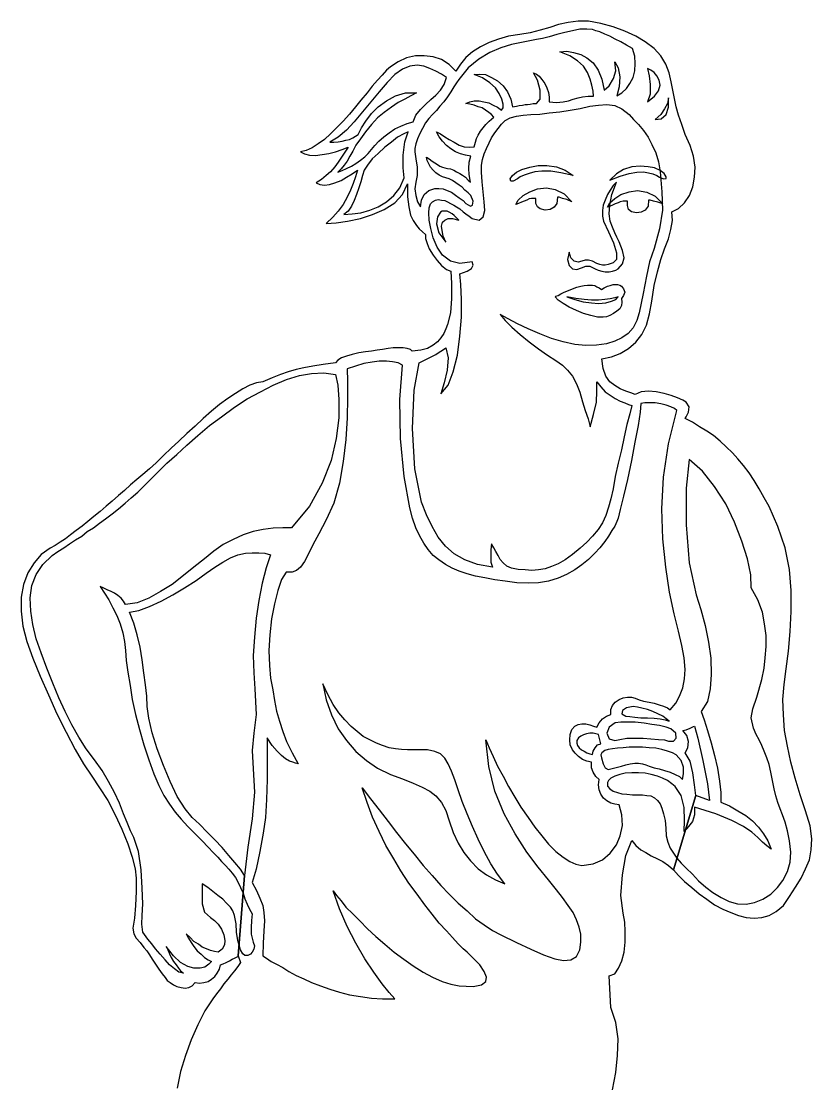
# Model space of a CAD drawing. Header units: millimetres. Extents: x 0 to 626, y 0 to 1796.
# Drawn here: x 0 to 626, y 956 to 1796 of the extents above; entities that cross this region are included whole.
import ezdxf

# ---------------------------------------------------------------- set-up
doc = ezdxf.new("R2010")
doc.units = ezdxf.units.MM
doc.header["$MEASUREMENT"] = 0

# ---------------------------------------------------------------- blocks, each defined once
blk = doc.blocks.new('pers39')
for points in [[(299.68, 950.9), (302.32, 964.52), (303.64, 978.14), (304.08, 991.32), (302.32, 1004.07), (298.36, 1015.93), (297.05, 1040.98), (301.44, 1042.74), (304.52, 1047.13), (307.15, 1052.84), (308.91, 1059.87), (309.79, 1067.78), (309.79, 1076.13), (309.35, 1083.6), (308.03, 1090.63), (306.27, 1104.69), (307.59, 1120.95), (310.23, 1136.33), (315.06, 1148.2), (318.14, 1144.24), (322.09, 1140.73), (326.05, 1138.53), (330.44, 1135.89), (335.28, 1133.7), (339.67, 1131.5), (344.06, 1128.42), (348.02, 1124.91), (365.59, 1183.79), (364.72, 1192.14), (363.4, 1201.81), (361.2, 1211.03), (357.25, 1217.62), (359.44, 1221.58), (359.88, 1226.41), (358.56, 1231.25), (355.49, 1235.2), (358.12, 1235.64), (361.2, 1236.96), (363.84, 1238.28), (364.72, 1238.72), (367.35, 1229.05), (371.31, 1211.47), (374.82, 1193.02), (376.58, 1179.83), (365.59, 1183.79), (348.02, 1124.91), (351.97, 1120.51), (356.81, 1115.68), (362.52, 1110.85), (368.23, 1106.01), (374.38, 1101.62), (380.54, 1097.22), (387.13, 1093.71), (393.28, 1091.07), (399.43, 1088.88), (405.58, 1087.12), (411.73, 1086.68), (417.89, 1087.12), (423.6, 1088.88), (429.31, 1091.95), (435.02, 1096.78), (439.86, 1103.82), (444.69, 1111.29), (449.08, 1118.32), (452.6, 1125.79), (455.68, 1132.82), (456.99, 1140.73), (457.43, 1149.51), (456.11, 1159.62), (452.6, 1171.49), (448.21, 1184.23), (444.25, 1197.41), (440.74, 1210.15), (438.1, 1222.9), (435.9, 1235.2), (435.02, 1247.5), (434.58, 1259.81), (435.46, 1271.67), (437.22, 1283.98), (438.98, 1298.04), (440.3, 1313.42), (441.17, 1329.24), (441.17, 1345.93), (439.86, 1362.63), (436.34, 1379.77), (430.63, 1396.47), (427.11, 1404.38), (423.6, 1412.29), (419.64, 1419.32), (415.69, 1426.35), (411.73, 1432.94), (407.78, 1439.09), (403.38, 1444.8), (398.99, 1450.08), (394.6, 1454.91), (389.76, 1459.74), (384.93, 1464.14), (379.66, 1468.53), (374.38, 1472.05), (368.67, 1475.56), (362.96, 1479.08), (357.25, 1482.15), (358.12, 1483.47), (359.88, 1486.99), (360.32, 1491.38), (358.12, 1494.9), (355.49, 1496.65), (351.09, 1498.41), (346.26, 1500.17), (340.55, 1501.93), (334.4, 1503.25), (328.24, 1503.69), (322.53, 1503.25), (317.7, 1501.05), (314.18, 1502.37), (310.23, 1503.69), (305.83, 1505.44), (301.44, 1508.08), (297.49, 1511.16), (294.41, 1515.55), (292.21, 1521.7), (291.33, 1529.17), (298.8, 1530.93), (305.83, 1533.57), (312.43, 1537.52), (318.14, 1542.35), (322.97, 1548.51), (326.49, 1555.98), (329.12, 1564.76), (330.88, 1574.87), (332.64, 1587.17), (335.28, 1598.16), (337.91, 1607.83), (340.99, 1616.18), (344.06, 1624.09), (345.82, 1631.56), (347.14, 1638.59), (346.7, 1645.62), (351.97, 1648.25), (356.81, 1652.65), (360.76, 1658.36), (363.4, 1665.39), (364.72, 1672.86), (365.16, 1680.77), (363.84, 1689.56), (361.2, 1697.91), (357.25, 1706.7), (354.61, 1714.61), (351.97, 1722.08), (350.22, 1728.67), (348.9, 1735.26), (347.58, 1741.85), (346.26, 1748.44), (344.5, 1755.47), (341.87, 1762.5), (337.91, 1769.09), (332.64, 1774.81), (325.61, 1780.08), (318.14, 1784.47), (309.35, 1788.43), (300.12, 1791.94), (290.45, 1794.58), (280.79, 1796.34), (272.44, 1796.34), (264.53, 1795.46), (257.06, 1793.7), (250.03, 1791.5), (242.56, 1789.31), (234.65, 1787.11), (226.3, 1785.79), (217.51, 1784.47), (209.6, 1782.28), (202.13, 1779.64), (195.1, 1776.12), (188.95, 1772.17), (183.68, 1767.77), (179.28, 1762.5), (175.77, 1756.79), (170.49, 1762.06), (164.34, 1766.02), (157.75, 1768.21), (150.72, 1769.09), (143.69, 1769.09), (136.66, 1767.34), (130.07, 1764.26), (123.92, 1760.3), (120.84, 1757.67), (117.32, 1753.71), (113.81, 1749.76), (109.41, 1744.92), (105.46, 1739.65), (100.63, 1733.94), (96.23, 1728.67), (91.4, 1722.95), (86.57, 1717.24), (81.29, 1711.97), (76.46, 1707.14), (71.62, 1702.74), (66.79, 1699.23), (61.96, 1696.15), (57.12, 1693.95), (52.73, 1693.07), (55.81, 1691.32), (59.76, 1690.44), (64.59, 1690), (69.87, 1690.88), (75.14, 1691.76), (80.41, 1693.07), (85.69, 1694.83), (90.52, 1696.59), (87.88, 1692.63), (85.25, 1688.68), (82.61, 1684.72), (79.97, 1681.21), (76.46, 1677.25), (72.94, 1674.18), (69.43, 1671.1), (65.03, 1668.47), (68.11, 1667.15), (71.62, 1666.71), (75.58, 1667.15), (79.97, 1668.47), (84.81, 1670.22), (89.2, 1672.86), (93.6, 1675.5), (97.99, 1678.57), (96.23, 1673.3), (94.47, 1668.03), (92.28, 1662.75), (89.64, 1657.04), (86.57, 1651.33), (82.61, 1646.06), (78.22, 1641.22), (72.94, 1636.39), (80.85, 1636.83), (90.08, 1638.15), (100.19, 1640.34), (109.85, 1643.42), (119.08, 1647.37), (127.43, 1652.65), (133.58, 1659.24), (137.54, 1667.59), (137.54, 1657.48), (138.42, 1649.57), (139.73, 1642.98), (141.93, 1638.59), (144.57, 1634.63), (146.77, 1631.99), (149.4, 1629.8), (151.6, 1627.6), (151.6, 1624.52), (152.92, 1620.57), (154.67, 1616.18), (157.75, 1611.34), (160.83, 1606.95), (164.34, 1602.99), (168.3, 1599.92), (171.81, 1598.6), (172.25, 1588.93), (172.25, 1577.07), (171.37, 1565.64), (169.18, 1556.42), (167.86, 1552.9), (166.1, 1549.38), (163.9, 1545.87), (161.27, 1542.79), (157.75, 1540.16), (153.36, 1537.52), (148.08, 1536.2), (141.05, 1535.32), (139.73, 1536.64), (137.1, 1537.52), (134.02, 1537.96), (130.51, 1537.96), (126.11, 1537.96), (122.16, 1537.52), (117.76, 1536.64), (113.37, 1536.2), (108.98, 1535.32), (104.14, 1534.88), (98.87, 1534), (93.6, 1532.69), (89.2, 1531.37), (85.25, 1530.05), (82.17, 1528.29), (80.41, 1526.1), (70.75, 1524.78), (62.4, 1523.46), (55.37, 1522.14), (49.21, 1520.82), (43.06, 1519.06), (36.91, 1516.87), (30.32, 1514.23), (22.85, 1511.16), (18.02, 1510.28), (12.74, 1508.52), (7.03, 1505.44), (1.32, 1501.93), (-4.83, 1497.97), (-11.42, 1493.14), (-17.58, 1487.87), (-24.17, 1482.15), (-30.76, 1476), (-37.35, 1470.29), (-43.5, 1464.14), (-49.65, 1458.43), (-55.81, 1452.71), (-61.52, 1447), (-66.79, 1442.17), (-72.06, 1437.77), (-76.9, 1433.82), (-81.73, 1429.42), (-86.57, 1425.03), (-91.4, 1421.07), (-96.23, 1416.68), (-101.07, 1412.73), (-105.9, 1408.33), (-110.73, 1404.38), (-115.57, 1400.42), (-119.96, 1396.91), (-124.79, 1393.39), (-129.19, 1389.88), (-133.14, 1386.8), (-137.54, 1384.16), (-141.49, 1381.53), (-145.45, 1379.33), (-152.48, 1374.5), (-158.19, 1367.91), (-163.02, 1360), (-166.54, 1350.77), (-168.3, 1340.66), (-168.3, 1329.68), (-166.98, 1317.81), (-163.9, 1305.51), (-159.07, 1292.33), (-153.36, 1278.26), (-146.77, 1263.32), (-140.17, 1248.38), (-132.7, 1233.88), (-125.67, 1220.26), (-119.08, 1208.84), (-112.49, 1199.17), (-106.34, 1189.94), (-99.75, 1179.83), (-94.04, 1168.41), (-88.76, 1156.99), (-83.93, 1145.56), (-80.41, 1135.01), (-78.22, 1125.79), (-77.34, 1118.32), (-77.34, 1107.77), (-77.78, 1096.78), (-78.66, 1086.68), (-79.97, 1078.77), (-79.1, 1074.37), (-77.34, 1070.86), (-74.26, 1067.34), (-71.19, 1063.39), (-68.99, 1060.75), (-66.79, 1057.68), (-64.59, 1054.16), (-61.96, 1050.21), (-59.32, 1046.25), (-56.68, 1042.74), (-54.49, 1039.66), (-52.73, 1037.46), (-50.53, 1035.71), (-47.9, 1033.95), (-45.26, 1032.63), (-41.74, 1031.75), (-38.67, 1031.31), (-35.59, 1031.75), (-32.96, 1033.07), (-30.76, 1035.71), (-27.24, 1035.27), (-23.73, 1035.71), (-20.21, 1036.58), (-17.58, 1038.34), (-14.94, 1040.54), (-13.18, 1043.18), (-11.42, 1046.25), (-10.55, 1049.77), (-8.35, 1050.65), (-6.15, 1051.52), (-3.52, 1052.84), (-1.32, 1054.16), (0.44, 1055.04), (2.2, 1055.92), (3.08, 1056.36), (3.52, 1056.8), (8.35, 1120.51), (5.27, 1125.35), (0.88, 1130.62), (-3.95, 1136.33), (-9.23, 1142.48), (-14.94, 1148.64), (-21.09, 1154.79), (-27.24, 1160.94), (-32.96, 1166.21), (-38.67, 1173.24), (-44.82, 1182.91), (-50.53, 1194.77), (-55.81, 1207.52), (-60.64, 1220.7), (-64.59, 1233.44), (-67.23, 1244.87), (-68.55, 1254.1), (-68.99, 1262.45), (-69.87, 1271.23), (-71.19, 1280.9), (-72.5, 1291.01), (-74.26, 1301.11), (-76.46, 1310.78), (-79.1, 1320.01), (-82.61, 1328.8), (-75.14, 1330.12), (-66.79, 1333.19), (-57.56, 1337.59), (-48.34, 1342.42), (-39.11, 1348.13), (-29.88, 1353.84), (-21.97, 1359.56), (-14.94, 1364.39), (-8.79, 1368.34), (-2.64, 1371.86), (3.08, 1374.06), (9.23, 1375.38), (14.5, 1375.81), (19.77, 1375.81), (24.61, 1375.38), (29, 1374.06), (25.49, 1363.95), (22.41, 1351.65), (19.77, 1338.02), (17.58, 1323.96), (16.26, 1309.02), (15.38, 1294.52), (15.82, 1280.9), (16.7, 1268.16), (17.58, 1247.94), (15.82, 1233), (14.5, 1219.38), (15.38, 1204.88), (16.26, 1186.43), (14.5, 1165.33), (10.99, 1142.92), (8.35, 1120.51), (3.52, 1056.8), (5.27, 1051.52), (3.08, 1048.45), (0.44, 1044.93), (-2.2, 1041.86), (-4.83, 1038.34), (-7.91, 1034.83), (-10.55, 1030.87), (-13.62, 1026.92), (-16.7, 1022.96), (-22.85, 1013.3), (-28.56, 1002.31), (-33.84, 990.45), (-38.23, 978.14), (-42.18, 965.4), (-44.82, 952.22)], [(315.5, 1774.81), (310.67, 1777.44), (306.27, 1780.08), (301.88, 1782.28), (297.49, 1784.47), (293.53, 1786.23), (289.58, 1787.99), (286.5, 1788.87), (283.86, 1789.75), (279.47, 1790.18), (273.76, 1790.18), (268.04, 1788.87), (261.89, 1787.55), (255.74, 1785.79), (249.59, 1784.03), (244.32, 1782.71), (239.48, 1781.84), (234.21, 1780.96), (227.62, 1779.64), (219.71, 1777.88), (211.36, 1775.24), (202.57, 1771.73), (193.78, 1766.46), (185.43, 1759.43), (177.96, 1750.2), (176.21, 1747.56), (174.01, 1744.49), (171.81, 1740.53), (169.18, 1736.58), (166.1, 1732.62), (163.02, 1729.11), (160.39, 1725.59), (157.31, 1722.51), (154.24, 1719.44), (151.6, 1715.92), (149.4, 1711.53), (147.2, 1707.57), (145.45, 1703.18), (144.13, 1699.23), (143.25, 1695.71), (143.25, 1693.07), (144.13, 1687.36), (145.01, 1680.77), (145.01, 1674.18), (144.13, 1668.91), (143.25, 1663.63), (144.13, 1658.36), (145.45, 1653.53), (147.64, 1649.57), (148.52, 1654.84), (150.72, 1659.24), (154.24, 1662.31), (159.07, 1664.07), (162.14, 1664.07), (165.66, 1663.63), (168.74, 1662.31), (172.25, 1661), (175.33, 1658.8), (178.4, 1656.6), (181.48, 1654.41), (183.68, 1652.21), (187.19, 1650.01), (188.95, 1650.89), (189.39, 1653.97), (187.63, 1658.36), (185.43, 1660.56), (182.8, 1662.75), (180.6, 1664.95), (178.4, 1666.71), (175.77, 1668.47), (173.13, 1670.22), (170.49, 1671.54), (167.86, 1672.42), (165.22, 1673.3), (162.58, 1674.62), (159.95, 1676.38), (157.75, 1678.57), (155.55, 1680.77), (154.24, 1683.41), (152.92, 1686.04), (152.48, 1688.68), (154.67, 1687.36), (156.87, 1685.6), (159.07, 1684.29), (161.27, 1682.97), (163.02, 1681.65), (165.22, 1680.77), (166.98, 1680.33), (169.18, 1679.89), (171.37, 1679.45), (174.01, 1678.57), (176.21, 1677.25), (178.84, 1675.94), (181.04, 1674.62), (183.24, 1672.86), (185.43, 1670.66), (187.19, 1668.91), (186.31, 1675.06), (185.87, 1679.89), (186.31, 1684.72), (187.63, 1689.56), (183.24, 1690.44), (179.28, 1691.32), (175.33, 1693.07), (171.81, 1695.27), (168.3, 1697.91), (165.22, 1701.42), (162.58, 1704.94), (160.39, 1708.89), (163.46, 1707.14), (166.98, 1704.94), (170.49, 1702.74), (174.45, 1700.54), (178.4, 1698.35), (182.36, 1697.03), (186.31, 1696.59), (190.27, 1697.03), (191.15, 1700.54), (192.03, 1703.62), (193.34, 1706.26), (195.1, 1709.33), (197.3, 1711.97), (199.5, 1714.61), (202.13, 1717.24), (205.65, 1720.32), (203.89, 1722.51), (201.69, 1724.27), (199.06, 1726.03), (196.42, 1727.79), (193.34, 1728.67), (190.27, 1729.98), (186.75, 1730.86), (183.68, 1731.3), (186.75, 1732.62), (190.27, 1733.5), (194.22, 1733.5), (197.74, 1732.62), (201.69, 1731.74), (205.21, 1729.98), (208.72, 1728.23), (211.8, 1726.03), (213.12, 1727.79), (213.12, 1730.86), (212.24, 1734.82), (210.04, 1739.21), (206.97, 1743.61), (202.57, 1747.56), (196.86, 1751.52), (190.27, 1754.15), (194.22, 1754.59), (199.06, 1754.15), (203.89, 1751.96), (208.72, 1749.32), (213.12, 1745.36), (216.63, 1740.53), (219.27, 1734.82), (220.59, 1728.67), (223.66, 1729.11), (225.86, 1729.55), (228.5, 1729.98), (230.69, 1730.42), (232.45, 1730.42), (234.65, 1730.86), (236.85, 1731.3), (239.48, 1731.3), (242.56, 1734.82), (242.56, 1741.85), (240.36, 1749.76), (237.29, 1755.47), (239.48, 1754.59), (241.68, 1752.83), (243.88, 1750.2), (246.07, 1747.12), (247.83, 1743.61), (249.15, 1740.09), (249.59, 1736.14), (249.59, 1732.62), (255.3, 1732.18), (260.57, 1732.62), (264.97, 1733.5), (268.48, 1734.82), (272.44, 1735.7), (275.95, 1736.58), (280.35, 1737.02), (284.74, 1737.02), (284.3, 1740.97), (283.42, 1745.8), (282.11, 1750.64), (279.91, 1755.91), (276.83, 1760.74), (272, 1765.14), (265.85, 1769.09), (257.94, 1772.17), (263.65, 1772.61), (268.92, 1771.73), (274.64, 1769.97), (279.47, 1767.34), (284.3, 1763.38), (288.26, 1757.67), (291.33, 1750.64), (293.09, 1741.85), (297.05, 1745.36), (300.56, 1751.08), (302.32, 1757.23), (301.44, 1764.26), (304.08, 1759.43), (305.39, 1752.4), (304.96, 1744.49), (303.2, 1737.45), (307.15, 1739.65), (310.67, 1743.17), (313.3, 1747.12), (315.94, 1751.96), (317.26, 1757.23), (317.7, 1762.94), (317.26, 1768.65), (315.5, 1774.81), (315.5, 1774.81)], [(168.3, 1751.96), (164.34, 1754.59), (159.95, 1756.79), (155.11, 1758.99), (150.28, 1760.74), (145.01, 1761.62), (139.3, 1760.74), (133.58, 1758.55), (127.43, 1754.15), (121.28, 1748), (115.13, 1740.53), (108.54, 1732.62), (101.94, 1724.71), (95.35, 1716.8), (89.2, 1710.21), (82.61, 1704.5), (76.02, 1700.54), (79.1, 1700.54), (82.61, 1700.98), (85.69, 1701.42), (88.76, 1702.3), (91.4, 1702.74), (94.04, 1704.06), (96.23, 1705.38), (98.43, 1706.7), (101.07, 1711.97), (104.58, 1717.24), (108.98, 1723.39), (114.25, 1728.67), (120.84, 1733.5), (127.87, 1737.45), (135.78, 1739.65), (144.57, 1739.65), (140.17, 1737.45), (135.34, 1734.82), (130.07, 1732.18), (124.79, 1728.23), (119.08, 1724.27), (113.81, 1719.88), (108.98, 1714.61), (104.14, 1708.89), (100.19, 1703.18), (96.67, 1698.35), (94.04, 1693.51), (91.84, 1689.56), (89.64, 1685.6), (87.44, 1682.53), (84.81, 1679.45), (82.17, 1676.82), (85.69, 1678.13), (89.2, 1679.89), (93.16, 1681.65), (96.67, 1683.85), (100.19, 1686.48), (103.7, 1689.12), (106.34, 1691.76), (108.98, 1694.83), (111.61, 1697.91), (114.69, 1701.42), (118.64, 1704.94), (123.04, 1708.01), (127.43, 1711.09), (132.26, 1713.29), (137.1, 1715.48), (141.93, 1716.8), (144.13, 1722.08), (147.64, 1726.47), (151.6, 1730.42), (155.99, 1734.38), (159.95, 1737.89), (163.46, 1741.85), (166.54, 1746.24), (168.3, 1751.96), (168.3, 1751.96)], [(327.37, 1758.99), (328.68, 1753.27), (329.56, 1746.24), (329.56, 1738.77), (327.37, 1732.62), (333.08, 1737.02), (336.15, 1741.41), (337.47, 1745.8), (336.59, 1749.76), (334.84, 1753.27), (332.64, 1755.91), (330, 1757.67), (327.37, 1758.99), (327.37, 1758.99)], [(344.06, 1735.7), (343.18, 1731.3), (340.99, 1726.91), (337.91, 1722.51), (333.52, 1718.56), (338.35, 1719), (342.31, 1722.51), (344.06, 1728.23), (344.06, 1735.7), (344.06, 1735.7)], [(332.64, 1616.62), (329.12, 1606.07), (326.49, 1594.64), (323.85, 1581.02), (320.77, 1565.64), (319.02, 1559.49), (315.94, 1553.78), (311.99, 1549.38), (307.15, 1545.87), (301.44, 1543.23), (294.85, 1541.04), (286.94, 1540.16), (278.59, 1539.72), (269.8, 1540.6), (260.57, 1542.79), (251.35, 1545.43), (242.12, 1548.94), (232.89, 1552.9), (224.54, 1556.85), (217.07, 1560.81), (210.92, 1564.32), (214.87, 1559.49), (220.15, 1554.22), (226.74, 1548.51), (233.77, 1542.79), (241.24, 1537.08), (248.27, 1532.25), (254.86, 1527.85), (260.13, 1524.34), (264.09, 1520.38), (268.04, 1515.55), (271.12, 1509.4), (273.76, 1502.81), (275.95, 1495.34), (278.15, 1488.31), (280.35, 1481.71), (282.11, 1475.56), (284.74, 1485.23), (286.94, 1494.9), (287.38, 1503.69), (287.38, 1511.16), (290.45, 1507.2), (293.97, 1503.25), (297.92, 1500.61), (301.88, 1497.97), (305.83, 1495.78), (309.35, 1494.46), (312.43, 1493.14), (315.06, 1492.26), (313.3, 1485.67), (311.11, 1477.32), (308.91, 1467.65), (306.71, 1457.11), (304.08, 1446.56), (301.88, 1436.01), (300.12, 1426.35), (298.36, 1418.44), (296.61, 1411.85), (294.41, 1405.26), (291.77, 1399.54), (288.26, 1394.27), (283.86, 1389), (279.47, 1384.16), (274.2, 1379.33), (268.04, 1374.5), (262.33, 1370.1), (256.62, 1367.03), (251.35, 1364.83), (246.51, 1363.07), (241.24, 1362.19), (235.97, 1361.75), (230.69, 1362.19), (224.98, 1362.63), (219.71, 1363.51), (216.19, 1365.27), (213.12, 1367.91), (210.92, 1370.54), (209.16, 1373.62), (207.4, 1376.69), (205.65, 1379.77), (203.89, 1382.85), (203.45, 1378.01), (203.45, 1373.18), (203.45, 1368.34), (204.77, 1364.39), (192.9, 1366.59), (182.8, 1370.1), (174.45, 1374.94), (167.42, 1381.09), (161.71, 1388.12), (156.87, 1396.47), (152.48, 1405.7), (148.52, 1415.8), (143.25, 1442.17), (141.49, 1474.24), (142.81, 1504.56), (146.77, 1526.1), (149.4, 1527.41), (152.04, 1528.73), (154.67, 1530.05), (157.31, 1531.37), (159.95, 1532.69), (162.58, 1534.44), (165.22, 1536.2), (167.86, 1537.96), (169.61, 1530.05), (168.74, 1520.38), (166.54, 1510.28), (163.9, 1501.49), (169.61, 1508.52), (173.57, 1519.06), (177.09, 1532.25), (178.84, 1547.19), (180.16, 1562.13), (180.16, 1576.19), (179.72, 1588.05), (178.84, 1596.4), (184.56, 1598.6), (188.07, 1600.8), (189.39, 1603.43), (188.51, 1606.07), (178.84, 1604.75), (171.37, 1606.51), (165.22, 1611.34), (160.83, 1617.49), (157.75, 1624.96), (155.99, 1632.43), (154.67, 1639.03), (154.24, 1644.74), (154.67, 1648.69), (155.55, 1651.77), (157.31, 1653.53), (159.51, 1654.84), (161.71, 1655.28), (164.34, 1654.84), (166.98, 1654.41), (169.18, 1653.53), (171.37, 1652.21), (174.01, 1650.89), (176.21, 1649.57), (178.84, 1647.81), (181.48, 1645.62), (183.68, 1643.86), (186.31, 1642.1), (188.51, 1640.34), (194.22, 1639.03), (197.3, 1641.66), (198.62, 1646.5), (198.18, 1653.53), (197.3, 1661.44), (196.42, 1669.35), (195.98, 1676.82), (195.98, 1682.53), (196.86, 1686.92), (198.18, 1691.32), (199.93, 1695.71), (202.13, 1700.1), (203.89, 1704.06), (206.53, 1708.01), (209.16, 1711.53), (211.8, 1715.04), (214.87, 1717.68), (218.83, 1719.88), (223.66, 1721.2), (228.94, 1722.08), (235.09, 1722.51), (242.12, 1722.95), (249.59, 1723.83), (257.94, 1724.71), (266.29, 1726.03), (274.2, 1727.35), (281.67, 1729.11), (288.7, 1729.98), (295.29, 1730.42), (301.44, 1729.55), (307.15, 1726.91), (312.86, 1722.51), (316.38, 1718.56), (320.34, 1714.61), (324.29, 1709.77), (327.81, 1704.5), (330.88, 1698.79), (333.96, 1692.19), (336.15, 1685.16), (337.47, 1677.25), (338.79, 1661.44), (339.23, 1646.93), (337.03, 1631.99), (332.64, 1616.62), (332.64, 1616.62)], [(137.98, 1708.89), (134.46, 1707.14), (129.63, 1704.5), (124.79, 1700.54), (119.52, 1696.59), (114.25, 1691.76), (109.41, 1687.36), (105.9, 1682.53), (103.26, 1678.57), (101.94, 1674.18), (100.63, 1669.35), (98.87, 1664.51), (97.11, 1659.24), (95.35, 1654.41), (93.16, 1650.01), (90.52, 1646.06), (87, 1643.42), (93.6, 1643.86), (100.63, 1644.74), (107.66, 1646.93), (114.25, 1649.57), (120.84, 1653.53), (126.55, 1658.36), (131.39, 1664.51), (134.9, 1672.42), (134.02, 1680.33), (134.02, 1690.44), (135.34, 1700.98), (137.98, 1708.89), (137.98, 1708.89)], [(220.59, 1674.18), (223.66, 1676.82), (228.06, 1679.01), (234.21, 1680.77), (240.8, 1682.09), (247.83, 1682.09), (255.3, 1681.21), (262.33, 1678.57), (268.48, 1674.18), (258.82, 1676.38), (250.91, 1677.69), (243.88, 1677.69), (238.16, 1677.25), (233.77, 1675.94), (229.82, 1674.62), (226.74, 1673.3), (224.54, 1671.54), (221.03, 1669.78), (219.27, 1669.78), (218.83, 1671.54), (220.59, 1674.18), (220.59, 1674.18)], [(340.55, 1675.94), (337.47, 1678.13), (333.08, 1680.33), (327.81, 1681.21), (321.65, 1681.65), (315.06, 1681.21), (308.47, 1679.01), (302.76, 1675.5), (297.49, 1670.66), (305.83, 1673.74), (312.86, 1675.94), (319.02, 1676.82), (324.29, 1677.25), (328.24, 1676.38), (331.76, 1675.5), (334.84, 1674.18), (337.03, 1672.86), (340.11, 1671.54), (342.31, 1671.98), (342.31, 1673.3), (340.55, 1675.94), (340.55, 1675.94)], [(223.22, 1651.33), (224.98, 1654.84), (228.94, 1658.36), (234.21, 1661.44), (240.36, 1663.63), (247.39, 1664.51), (254.42, 1663.19), (261.45, 1659.68), (267.6, 1653.53), (263.65, 1655.28), (260.13, 1656.16), (257.5, 1657.04), (256.18, 1657.04), (255.74, 1652.21), (253.54, 1649.13), (250.47, 1647.37), (246.51, 1646.93), (242.56, 1647.81), (240.36, 1649.57), (239.04, 1652.21), (239.04, 1656.16), (237.29, 1656.16), (235.53, 1656.16), (233.77, 1655.72), (232.01, 1654.84), (229.82, 1653.97), (227.62, 1653.09), (225.42, 1652.21), (223.22, 1651.33), (223.22, 1651.33)], [(302.76, 1668.91), (300.12, 1666.27), (297.92, 1662.75), (295.73, 1659.24), (293.97, 1654.84), (292.21, 1650.89), (291.77, 1646.5), (291.77, 1642.1), (292.65, 1638.15), (296.61, 1629.8), (300.56, 1621.01), (302.76, 1613.1), (302.76, 1607.83), (301.44, 1606.51), (300.12, 1605.19), (297.92, 1604.31), (296.17, 1603.87), (293.97, 1603.43), (291.77, 1603.43), (289.58, 1603.87), (287.38, 1604.75), (283.86, 1606.51), (280.79, 1607.39), (278.15, 1607.39), (275.51, 1606.51), (272.44, 1605.63), (269.36, 1606.51), (266.73, 1609.15), (265.41, 1613.54), (264.09, 1607.83), (265.41, 1602.99), (268.04, 1600.36), (271.56, 1599.92), (275.08, 1601.24), (278.59, 1602.55), (281.67, 1602.55), (284.3, 1601.24), (286.06, 1600.36), (288.26, 1599.48), (291.33, 1598.6), (293.97, 1598.16), (297.05, 1598.16), (299.68, 1598.6), (302.32, 1599.48), (304.08, 1600.36), (307.59, 1604.31), (308.91, 1609.15), (307.59, 1614.86), (304.96, 1621.89), (303.2, 1625.4), (301.44, 1628.92), (299.68, 1633.31), (297.92, 1638.15), (297.05, 1643.86), (297.49, 1650.89), (299.24, 1659.24), (302.76, 1668.91), (302.76, 1668.91)], [(295.73, 1649.13), (297.49, 1652.65), (301.44, 1656.16), (306.27, 1659.24), (312.86, 1661.44), (319.46, 1662.31), (326.93, 1661), (333.52, 1657.92), (339.67, 1651.77), (335.71, 1653.09), (332.2, 1653.97), (329.56, 1654.84), (328.24, 1654.84), (327.81, 1650.01), (325.61, 1646.93), (322.53, 1645.18), (318.58, 1644.74), (314.62, 1645.62), (312.43, 1647.37), (311.55, 1650.45), (311.55, 1653.97), (309.79, 1653.97), (308.03, 1653.97), (305.83, 1653.53), (304.08, 1652.65), (301.88, 1651.77), (299.68, 1650.89), (297.92, 1650.01), (295.73, 1649.13), (295.73, 1649.13)], [(177.96, 1639.03), (176.21, 1640.78), (174.45, 1642.54), (172.69, 1643.86), (170.49, 1645.18), (168.74, 1646.06), (166.54, 1646.06), (164.78, 1646.06), (163.46, 1645.18), (161.27, 1641.66), (160.39, 1635.95), (162.14, 1628.92), (167.86, 1621.45), (165.66, 1626.28), (164.78, 1630.68), (164.34, 1634.19), (165.22, 1637.27), (166.98, 1639.03), (169.61, 1640.34), (173.13, 1640.34), (177.96, 1639.03), (177.96, 1639.03)], [(254.42, 1578.39), (254.86, 1578.83), (256.62, 1579.26), (258.82, 1580.58), (261.45, 1581.9), (264.97, 1583.22), (268.04, 1584.54), (271.56, 1585.86), (274.64, 1586.73), (277.27, 1587.17), (279.91, 1587.61), (282.11, 1587.61), (283.86, 1587.61), (285.62, 1587.17), (287.38, 1586.3), (289.14, 1585.42), (290.89, 1584.1), (293.09, 1585.42), (295.73, 1586.73), (297.92, 1587.17), (300.12, 1588.05), (301.88, 1588.05), (303.64, 1588.05), (305.39, 1587.61), (306.71, 1586.73), (308.47, 1584.54), (309.35, 1581.9), (308.47, 1579.26), (306.71, 1577.07), (307.15, 1573.99), (306.71, 1571.36), (305.39, 1568.72), (303.2, 1566.96), (300.56, 1565.2), (297.49, 1563.45), (294.85, 1562.57), (292.21, 1562.13), (287.82, 1562.13), (282.55, 1563.45), (276.83, 1565.2), (271.12, 1567.4), (265.41, 1570.04), (260.57, 1573.11), (256.62, 1575.75), (254.42, 1578.39), (254.42, 1578.39)], [(304.08, 1578.39), (301.44, 1577.51), (297.92, 1576.63), (293.53, 1576.19), (288.7, 1575.75), (282.98, 1575.75), (277.27, 1576.19), (270.68, 1577.07), (263.65, 1578.39), (269.8, 1576.19), (276.39, 1574.43), (282.98, 1573.55), (288.7, 1573.11), (294.41, 1573.55), (298.8, 1574.87), (302.32, 1576.19), (304.08, 1578.39), (304.08, 1578.39)], [(322.09, 1494.02), (321.65, 1486.99), (319.9, 1476.44), (317.26, 1463.26), (314.62, 1448.76), (311.55, 1433.82), (308.47, 1420.64), (305.83, 1410.09), (304.08, 1403.06), (303.2, 1400.42), (301.44, 1396.91), (299.24, 1393.39), (296.61, 1389), (293.53, 1384.6), (289.58, 1379.77), (285.62, 1375.38), (280.79, 1370.54), (275.51, 1366.15), (269.8, 1362.19), (263.21, 1358.68), (256.62, 1355.6), (249.15, 1353.4), (241.24, 1352.09), (232.89, 1351.65), (224.1, 1352.09), (214.87, 1353.4), (206.53, 1354.28), (198.62, 1356.04), (191.15, 1357.36), (184.56, 1359.12), (178.4, 1361.31), (172.69, 1363.51), (167.42, 1366.59), (162.14, 1370.1), (157.75, 1373.62), (153.8, 1378.45), (150.28, 1383.28), (147.2, 1389), (144.13, 1395.59), (141.49, 1403.06), (139.3, 1411.41), (134.9, 1436.01), (131.83, 1466.33), (131.39, 1497.09), (133.58, 1524.34), (130.07, 1526.1), (125.67, 1526.97), (120.84, 1527.41), (115.13, 1527.41), (109.41, 1526.53), (102.82, 1525.66), (96.23, 1523.46), (89.64, 1521.26), (90.08, 1511.59), (90.08, 1498.41), (89.64, 1482.59), (88.76, 1465.46), (86.57, 1447.88), (83.49, 1430.74), (79.1, 1414.92), (72.94, 1401.74), (67.23, 1390.75), (62.4, 1381.97), (58.88, 1374.5), (55.81, 1368.78), (52.73, 1364.39), (49.65, 1361.75), (46.14, 1360.44), (41.31, 1360.44), (37.79, 1354.72), (34.71, 1345.93), (32.08, 1335.39), (29.88, 1323.52), (28.56, 1310.78), (27.68, 1298.48), (28.12, 1286.61), (29, 1276.51), (30.76, 1267.28), (32.08, 1258.93), (33.84, 1250.58), (36.03, 1242.67), (38.67, 1234.32), (41.74, 1226.41), (46.14, 1217.62), (50.97, 1208.84), (48.78, 1209.28), (46.58, 1210.15), (43.94, 1211.03), (40.87, 1212.79), (37.79, 1215.43), (34.27, 1218.94), (30.32, 1223.34), (26.37, 1229.49), (26.37, 1212.79), (26.37, 1196.53), (25.93, 1180.71), (25.05, 1166.21), (23.29, 1153.91), (20.65, 1139.41), (17.58, 1125.35), (14.5, 1114.8), (18.02, 1108.65), (20.65, 1102.5), (22.85, 1096.78), (23.73, 1091.07), (24.17, 1084.48), (23.73, 1076.57), (23.29, 1066.9), (22.85, 1056.8), (25.93, 1055.04), (29.44, 1052.4), (33.84, 1050.21), (38.67, 1047.57), (43.5, 1044.49), (49.21, 1041.42), (55.37, 1038.78), (61.52, 1035.71), (68.55, 1033.07), (76.02, 1030.43), (83.49, 1028.24), (91.4, 1026.04), (100.19, 1024.72), (108.98, 1023.4), (117.76, 1022.96), (127.43, 1022.96), (123.04, 1027.8), (117.32, 1034.83), (110.73, 1044.05), (103.7, 1054.6), (96.67, 1066.9), (89.64, 1080.09), (83.49, 1094.15), (78.66, 1108.21), (81.29, 1104.69), (84.81, 1100.3), (88.76, 1095.47), (94.04, 1090.19), (99.75, 1084.48), (105.9, 1078.33), (112.49, 1072.18), (119.52, 1066.03), (126.99, 1059.87), (134.46, 1054.16), (141.93, 1048.89), (149.84, 1044.05), (157.31, 1040.1), (164.78, 1036.58), (171.81, 1034.39), (178.4, 1033.07), (189.39, 1032.63), (195.98, 1033.95), (199.5, 1036.58), (199.93, 1040.1), (198.18, 1044.49), (194.66, 1049.77), (189.83, 1054.6), (184.56, 1059.87), (181.48, 1062.51), (177.52, 1066.47), (173.13, 1071.3), (168.3, 1076.57), (162.58, 1082.72), (156.87, 1089.75), (151.16, 1097.22), (145.01, 1105.57), (138.42, 1114.36), (132.26, 1124.03), (126.55, 1133.7), (120.4, 1144.24), (115.13, 1155.23), (109.85, 1166.65), (105.46, 1178.08), (101.51, 1189.94), (108.1, 1181.15), (115.13, 1172.36), (122.16, 1163.14), (128.75, 1154.35), (135.78, 1145.56), (142.81, 1137.21), (149.84, 1128.42), (156.87, 1120.51), (163.9, 1112.6), (170.49, 1105.57), (177.52, 1098.54), (184.56, 1092.39), (191.15, 1086.24), (198.18, 1081.41), (204.77, 1077.01), (211.36, 1073.5), (223.66, 1067.34), (235.09, 1062.07), (245.19, 1057.68), (253.98, 1054.6), (261.01, 1053.28), (266.73, 1053.72), (271.12, 1056.36), (273.76, 1061.63), (274.64, 1067.78), (274.64, 1073.94), (273.32, 1079.65), (271.12, 1085.36), (268.48, 1091.07), (264.53, 1096.78), (260.13, 1102.94), (255.3, 1109.09), (249.15, 1117), (240.8, 1127.1), (232.01, 1138.97), (222.78, 1153.47), (214, 1169.29), (206.53, 1187.3), (201.69, 1206.64), (199.5, 1227.73), (202.13, 1221.58), (205.21, 1214.55), (208.72, 1207.08), (213.12, 1199.17), (217.51, 1190.82), (222.35, 1182.47), (227.18, 1174.56), (232.89, 1166.21), (238.16, 1158.74), (243.88, 1151.71), (249.15, 1145.12), (254.86, 1139.41), (260.57, 1135.01), (265.85, 1131.5), (270.68, 1129.3), (275.51, 1128.42), (284.3, 1129.74), (291.77, 1132.82), (297.92, 1138.09), (302.76, 1144.68), (305.83, 1151.71), (307.59, 1160.06), (307.15, 1168.41), (304.96, 1176.32), (301.44, 1176.76), (298.36, 1177.64), (295.29, 1179.4), (292.65, 1181.59), (290.45, 1184.67), (289.14, 1188.18), (288.7, 1192.14), (289.14, 1196.53), (286.5, 1198.73), (284.3, 1202.24), (282.98, 1205.76), (282.98, 1210.15), (279.47, 1211.03), (275.95, 1212.35), (272.88, 1214.55), (270.24, 1217.19), (268.04, 1219.82), (266.29, 1223.78), (265.85, 1227.73), (266.29, 1232.13), (267.6, 1236.08), (269.8, 1238.72), (272.44, 1240.03), (275.51, 1240.47), (278.59, 1240.47), (281.67, 1239.6), (284.74, 1238.72), (287.38, 1237.84), (289.14, 1241.35), (291.77, 1244.43), (294.85, 1246.63), (298.36, 1247.94), (298.36, 1251.9), (299.68, 1254.97), (301.88, 1257.61), (304.96, 1259.81), (308.03, 1261.13), (311.55, 1261.57), (314.62, 1261.57), (317.7, 1260.69), (320.77, 1259.37), (324.29, 1258.49), (328.68, 1257.61), (332.64, 1256.73), (336.59, 1255.41), (340.11, 1254.54), (343.18, 1253.22), (345.38, 1251.46), (349.78, 1256.73), (352.85, 1262.45), (355.49, 1269.04), (356.81, 1276.07), (357.25, 1283.54), (356.37, 1292.76), (354.61, 1302.43), (351.97, 1313.86), (348.46, 1327.48), (344.94, 1344.62), (341.87, 1364.39), (339.67, 1386.8), (338.79, 1410.53), (340.11, 1435.58), (344.06, 1461.94), (350.65, 1488.31), (348.9, 1490.06), (345.82, 1491.38), (342.31, 1492.7), (337.91, 1493.58), (333.52, 1494.46), (329.12, 1494.46), (325.17, 1494.46), (322.09, 1494.02), (322.09, 1494.02)], [(80.41, 1516.87), (82.17, 1508.52), (83.05, 1497.09), (83.05, 1482.59), (80.85, 1466.33), (76.9, 1448.76), (69.87, 1430.74), (59.76, 1412.73), (45.7, 1395.59), (38.67, 1395.59), (31.2, 1395.15), (23.29, 1394.27), (15.38, 1392.51), (7.47, 1389.88), (-0.44, 1386.36), (-8.35, 1382.41), (-15.82, 1377.13), (-23.29, 1370.98), (-31.64, 1364.39), (-39.99, 1357.8), (-48.78, 1350.77), (-58, 1345.06), (-67.23, 1339.78), (-76.46, 1336.27), (-85.69, 1334.95), (-87.44, 1337.59), (-89.2, 1339.78), (-91.84, 1341.98), (-94.47, 1343.74), (-97.11, 1345.06), (-100.19, 1346.37), (-102.82, 1347.69), (-105.9, 1349.01), (-102.38, 1343.74), (-98.87, 1338.46), (-95.79, 1332.31), (-92.72, 1326.16), (-90.08, 1319.57), (-87.88, 1312.54), (-86.57, 1305.51), (-85.69, 1298.48), (-85.25, 1290.57), (-83.93, 1281.34), (-82.17, 1270.79), (-80.41, 1259.81), (-77.78, 1247.94), (-74.7, 1236.08), (-71.19, 1223.78), (-67.23, 1211.91), (-63.28, 1200.93), (-59.32, 1191.7), (-55.37, 1183.79), (-50.97, 1176.76), (-46.58, 1170.61), (-41.74, 1164.89), (-36.47, 1159.18), (-30.76, 1153.47), (-25.05, 1147.76), (-20.21, 1142.92), (-16.26, 1138.53), (-12.74, 1135.01), (-9.67, 1131.5), (-6.59, 1128.42), (-3.95, 1125.35), (-1.32, 1122.27), (1.32, 1118.76), (3.52, 1114.8), (5.27, 1110.85), (7.47, 1106.45), (8.79, 1102.06), (10.55, 1097.66), (12.3, 1093.71), (14.5, 1090.19), (14.06, 1084.92), (13.62, 1079.21), (13.62, 1073.94), (15.38, 1067.78), (16.26, 1064.71), (15.82, 1062.07), (14.5, 1059.87), (13.18, 1058.12), (10.99, 1057.24), (8.79, 1057.24), (7.03, 1058.56), (5.27, 1061.63), (3.08, 1069.1), (2.2, 1075.69), (1.76, 1082.28), (0.44, 1088.88), (-0.88, 1092.39), (-2.64, 1095.47), (-5.71, 1098.54), (-8.79, 1101.62), (-12.74, 1104.69), (-16.7, 1107.77), (-20.65, 1110.85), (-25.05, 1113.92), (-25.05, 1105.57), (-25.05, 1098.1), (-23.29, 1091.51), (-18.46, 1087.12), (-15.38, 1084.92), (-12.3, 1081.84), (-9.67, 1077.89), (-7.91, 1073.5), (-7.03, 1069.1), (-7.47, 1065.59), (-9.23, 1062.07), (-12.3, 1059.87), (-15.38, 1060.31), (-18.46, 1061.19), (-21.53, 1062.51), (-25.05, 1063.83), (-28.12, 1066.03), (-31.64, 1068.22), (-34.71, 1071.3), (-37.79, 1074.37), (-36.03, 1070.86), (-33.84, 1067.34), (-31.64, 1064.27), (-29, 1060.75), (-25.93, 1058.12), (-23.29, 1055.48), (-20.21, 1053.72), (-17.58, 1052.4), (-19.77, 1050.21), (-22.85, 1048.01), (-26.8, 1047.13), (-31.64, 1047.13), (-36.47, 1048.45), (-42.18, 1051.52), (-47.9, 1056.8), (-53.61, 1064.27), (-52.29, 1061.63), (-50.97, 1058.56), (-49.65, 1055.48), (-47.9, 1052.4), (-45.7, 1049.77), (-43.94, 1047.13), (-42.18, 1044.93), (-39.99, 1043.18), (-43.5, 1044.05), (-47.02, 1046.69), (-50.97, 1049.77), (-54.49, 1053.72), (-58.44, 1058.12), (-61.96, 1062.51), (-65.03, 1066.47), (-68.11, 1069.98), (-72.06, 1075.69), (-72.94, 1081.84), (-72.5, 1088.88), (-72.06, 1098.1), (-72.5, 1110.41), (-73.38, 1124.91), (-75.58, 1139.41), (-79.1, 1150.39), (-81.73, 1155.67), (-84.37, 1162.26), (-87.44, 1169.29), (-90.52, 1177.64), (-94.47, 1185.99), (-99.31, 1194.77), (-104.14, 1203.56), (-110.29, 1211.91), (-116.88, 1220.7), (-122.6, 1229.93), (-128.31, 1239.6), (-133.58, 1250.14), (-138.42, 1261.13), (-143.25, 1272.55), (-148.08, 1284.42), (-152.48, 1296.72), (-156.43, 1307.71), (-159.07, 1319.13), (-160.83, 1329.68), (-161.27, 1340.22), (-159.95, 1349.89), (-156.43, 1358.68), (-151.16, 1366.59), (-143.69, 1373.62), (-139.3, 1376.69), (-134.46, 1379.77), (-130.07, 1382.85), (-125.23, 1385.92), (-120.4, 1389), (-116.01, 1392.51), (-111.17, 1395.59), (-106.34, 1399.1), (-101.51, 1402.62), (-96.23, 1406.57), (-91.4, 1410.53), (-86.13, 1414.92), (-81.29, 1419.32), (-76.02, 1423.71), (-70.75, 1428.98), (-65.47, 1434.26), (-59.76, 1439.97), (-53.17, 1446.56), (-45.26, 1453.59), (-37.35, 1461.06), (-28.56, 1468.53), (-19.33, 1476.44), (-9.67, 1483.47), (0.44, 1490.94), (10.55, 1497.53), (21.09, 1503.25), (31.2, 1508.52), (41.74, 1512.91), (51.85, 1515.99), (61.52, 1517.75), (71.19, 1518.19), (80.41, 1516.87), (80.41, 1516.87)], [(360.32, 1449.64), (358.12, 1426.79), (358.12, 1397.79), (360.32, 1367.91), (366.03, 1342.42), (369.55, 1330.99), (373.07, 1318.25), (375.7, 1305.07), (377.46, 1292.33), (377.9, 1279.58), (377.02, 1268.16), (374.82, 1258.05), (369.99, 1250.14), (372.19, 1243.55), (374.82, 1235.2), (377.9, 1225.53), (380.54, 1215.43), (382.73, 1205.32), (384.49, 1195.21), (385.37, 1185.99), (385.37, 1178.52), (392.4, 1175.44), (398.99, 1171.49), (405.14, 1167.97), (410.42, 1163.58), (415.25, 1158.74), (419.2, 1153.47), (422.72, 1147.76), (425.36, 1141.17), (421.84, 1143.8), (418.32, 1146.88), (414.81, 1150.39), (409.98, 1154.79), (403.38, 1159.18), (394.16, 1164.02), (381.41, 1169.29), (364.72, 1174.56), (364.72, 1168.41), (362.96, 1163.14), (359.88, 1159.18), (356.37, 1155.23), (356.81, 1164.02), (356.37, 1174.12), (354.17, 1183.79), (349.34, 1190.82), (346.7, 1193.02), (343.18, 1195.65), (339.23, 1197.41), (335.28, 1199.17), (330.44, 1200.49), (325.61, 1201.37), (320.34, 1201.81), (315.06, 1201.81), (309.79, 1201.37), (305.39, 1200.49), (301.44, 1199.17), (298.36, 1197.41), (296.61, 1195.65), (295.73, 1193.9), (295.73, 1191.26), (297.49, 1189.06), (300.12, 1187.3), (303.64, 1185.99), (307.15, 1185.11), (311.11, 1184.67), (315.5, 1184.23), (319.46, 1184.23), (323.41, 1184.23), (326.93, 1183.79), (330, 1183.35), (333.08, 1182.03), (335.28, 1179.83), (337.47, 1177.2), (338.79, 1173.68), (340.11, 1169.29), (341.43, 1164.02), (341.87, 1157.86), (342.31, 1151.71), (343.62, 1146.88), (345.38, 1142.04), (348.02, 1138.09), (350.65, 1134.14), (354.17, 1130.18), (358.12, 1126.23), (362.96, 1121.39), (367.79, 1116.12), (373.5, 1111.29), (379.22, 1106.89), (385.81, 1102.94), (391.96, 1099.86), (398.55, 1098.1), (405.58, 1097.66), (412.17, 1098.98), (418.76, 1101.62), (424.92, 1105.57), (430.19, 1110.85), (434.58, 1116.56), (438.1, 1123.59), (440.3, 1131.06), (440.74, 1138.97), (439.86, 1147.76), (438.1, 1155.67), (436.34, 1162.7), (434.14, 1168.41), (432.39, 1173.24), (430.63, 1178.08), (428.87, 1183.35), (427.55, 1189.06), (426.23, 1195.65), (424.92, 1202.24), (423.6, 1208.4), (421.84, 1213.67), (419.64, 1218.94), (417.89, 1223.34), (415.69, 1227.73), (413.49, 1232.13), (411.29, 1236.96), (409.54, 1245.31), (410.85, 1252.34), (413.93, 1261.57), (417.89, 1275.63), (419.64, 1284.42), (420.52, 1292.76), (421.4, 1301.55), (421.4, 1310.34), (420.08, 1319.57), (418.32, 1328.8), (414.81, 1338.46), (409.54, 1348.13), (409.1, 1358.24), (406.46, 1370.98), (402.07, 1385.04), (396.35, 1399.98), (389.32, 1414.48), (380.54, 1428.11), (370.87, 1440.41), (360.32, 1449.64), (360.32, 1449.64)], [(214.44, 1113.92), (208.72, 1121.39), (203.45, 1129.74), (198.18, 1139.41), (193.34, 1149.08), (188.95, 1159.18), (184.56, 1169.29), (180.6, 1178.96), (177.52, 1188.18), (174.89, 1196.09), (172.25, 1203.12), (169.61, 1208.84), (166.98, 1213.23), (163.46, 1216.75), (159.07, 1218.5), (153.36, 1219.82), (146.33, 1219.82), (141.93, 1219.82), (137.54, 1219.82), (132.7, 1220.26), (127.87, 1220.7), (123.04, 1221.58), (117.76, 1223.34), (112.93, 1225.09), (107.66, 1227.73), (102.38, 1230.37), (97.55, 1234.32), (92.72, 1238.28), (87.88, 1243.55), (83.05, 1249.26), (78.66, 1255.85), (74.26, 1263.76), (70.31, 1272.11), (72.94, 1259.37), (77.34, 1247.5), (82.61, 1236.52), (89.2, 1227.29), (96.67, 1218.5), (105.02, 1211.47), (113.81, 1205.32), (123.92, 1200.49), (133.58, 1196.97), (141.93, 1193.46), (148.96, 1190.38), (155.11, 1187.3), (159.95, 1183.35), (164.34, 1178.08), (167.86, 1171.93), (170.49, 1163.58), (173.57, 1154.35), (177.52, 1146), (181.92, 1138.53), (187.19, 1131.94), (193.34, 1125.79), (199.93, 1120.95), (206.97, 1117), (214.44, 1113.92), (214.44, 1113.92)], [(344.5, 1242.67), (342.31, 1244.43), (339.67, 1246.63), (335.71, 1248.38), (331.76, 1250.14), (327.37, 1251.9), (322.97, 1252.78), (319.46, 1253.66), (315.94, 1254.1), (310.67, 1253.22), (307.59, 1251.02), (307.15, 1248.38), (310.23, 1246.63), (313.3, 1246.19), (317.26, 1245.75), (322.09, 1245.31), (327.37, 1245.31), (332.64, 1244.87), (337.47, 1244.43), (341.43, 1243.55), (344.5, 1242.67), (344.5, 1242.67)], [(344.06, 1226.85), (348.02, 1226.85), (350.22, 1229.05), (349.78, 1233), (345.82, 1236.52), (342.31, 1237.84), (337.03, 1239.16), (330.88, 1240.03), (324.73, 1240.91), (317.7, 1241.79), (311.55, 1241.79), (306.27, 1241.79), (301.88, 1241.35), (297.05, 1237.84), (295.29, 1233), (297.05, 1228.61), (301.44, 1227.29), (305.39, 1228.17), (311.11, 1229.05), (317.26, 1229.05), (323.85, 1229.05), (330, 1228.61), (336.15, 1228.17), (340.99, 1227.73), (344.06, 1226.85), (344.06, 1226.85)], [(288.7, 1232.13), (286.5, 1232.56), (284.3, 1233), (281.67, 1233), (279.03, 1232.56), (276.83, 1231.69), (274.64, 1230.81), (272.88, 1229.49), (271.56, 1227.29), (271.56, 1225.09), (272, 1223.34), (273.32, 1221.58), (275.08, 1219.82), (277.27, 1218.94), (279.47, 1217.62), (281.67, 1216.75), (283.86, 1216.31), (284.3, 1218.94), (286.06, 1221.58), (287.82, 1223.78), (290.45, 1224.66), (288.7, 1232.13), (288.7, 1232.13)], [(355.05, 1196.53), (355.93, 1200.93), (355.93, 1206.2), (354.17, 1211.47), (350.22, 1215.87), (347.14, 1217.62), (343.18, 1218.94), (338.79, 1220.26), (333.96, 1221.14), (328.68, 1221.58), (323.41, 1222.02), (318.14, 1222.02), (312.86, 1222.02), (308.03, 1221.58), (303.64, 1221.14), (299.68, 1220.7), (296.17, 1220.26), (293.53, 1219.38), (291.33, 1217.62), (290.45, 1215.87), (290.89, 1213.67), (292.21, 1208.84), (293.97, 1205.76), (296.17, 1204.44), (300.56, 1205.32), (303.64, 1206.2), (306.71, 1207.08), (310.23, 1207.96), (313.74, 1208.84), (317.26, 1209.28), (320.34, 1209.28), (323.41, 1208.84), (326.05, 1207.96), (328.68, 1207.08), (332.64, 1205.76), (336.59, 1204.88), (340.99, 1203.56), (345.38, 1202.24), (349.34, 1200.49), (352.85, 1198.73), (355.05, 1196.53), (355.05, 1196.53)]]:
    blk.add_lwpolyline(points)
blk = doc.blocks.new('A$C17AF4061')
blk.add_blockref('pers39', (168.3, 0))

msp = doc.modelspace()

# ---------------------------------------------------------------- block references
msp.add_blockref('A$C17AF4061', (0, 0))

doc.saveas('drawing.dxf')
